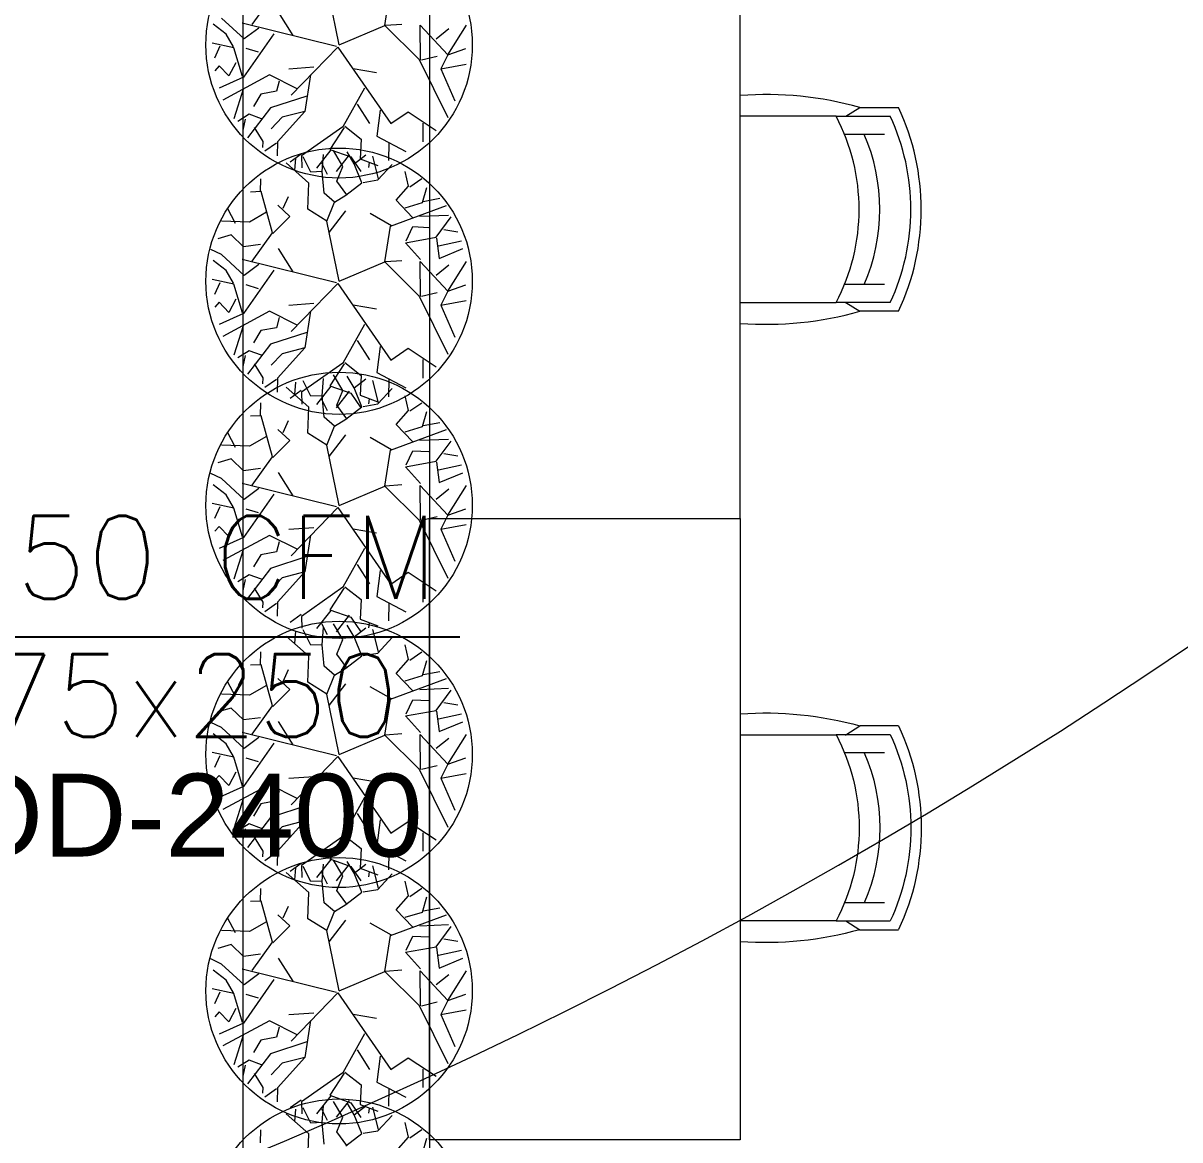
# Model space of a CAD drawing. Header units: millimetres. Extents: x -81374 to 485233, y -39075 to 157313.
# Drawn here: x 31653 to 34445, y -34958 to -32261 of the extents above; entities that cross this region are included whole.
import ezdxf
from ezdxf.enums import TextEntityAlignment as Align

# ---------------------------------------------------------------- set-up
doc = ezdxf.new("R2010")
doc.units = ezdxf.units.MM
doc.layers.add('G-IMPT', color=8, linetype='Continuous', lineweight=5)
for name, color, linetype in [('M-HVAC-ELEPTICAL DUCT', 6, 'Continuous'), ('M-HVAC-SUPPLY AIR DUCT', 4, 'Continuous'), ('M-HVAC-TEXT', 7, 'Continuous')]:
    doc.layers.add(name, color=color, linetype=linetype)
doc.styles.add('R', font='romans.shx')
doc.styles.add('ROMAND', font='romand__.ttf')
doc.styles.get("Standard").update_dxf_attribs({"font": 'arial.ttf'})
doc.dimstyles.new('Vayucon', dxfattribs={"dimtxt": 200, "dimasz": 150, "dimexe": 0, "dimexo": 0, "dimgap": 9e-05, "dimtad": 1, "dimdec": 0, "dimrnd": 5, "dimzin": 0, "dimdsep": 46, "dimtxsty": 'ROMAND', "dimcen": 90, "dimclre": 99, "dimclrt": 7, "dimadec": 0, "dimazin": 0, "dimtfac": 1, "dimtdec": 0, "dimtofl": 0, "dimtmove": 1, "dimatfit": 3, "dimfxl": 1, "dimtolj": 1, "dimtzin": 0, "dimarcsym": 0})

# ---------------------------------------------------------------- blocks, each defined once
blk = doc.blocks.new('floor plan 1')
at = {"layer": 'G-IMPT', "color": 8, "ltscale": 500}
for p, q in [((25537, -8617.8), (25537, -1117.8)), ((25987, -1117.8), (25987, -8617.8)), ((25830.9, -4068.9), (25828.6, -4132.1)), ((25554.1, -4085), (25543.9, -4121.7)), ((25617.6, -4090.5), (25587.5, -4124.3)), ((25739.3, -4103.2), (25700.1, -4132.9)), ((25737, -4103.9), (25760.4, -4137)), ((24787, -5617.8), (24787, -4117.8)), ((24787, -4117.8), (25537, -4117.8)), ((25537, -4117.8), (25537, -5617.8)), ((25584.5, -4122.8), (25555.5, -4142.7)), ((25587.5, -4124.3), (25595.6, -4159.6)), ((25791.5, -4107.6), (25796.5, -4159.7)), ((25945.2, -4110.7), (25944.1, -4142.3)), ((25661.8, -4139.7), (25627.3, -4176.9)), ((25660.2, -4142.6), (25673.5, -4196.6)), ((25697.5, -4133.7), (25661.8, -4139.7)), ((25700.1, -4132.9), (25719.1, -4178.5)), ((25760.4, -4137), (25746.6, -4172.3)), ((25796.5, -4159.7), (25792.6, -4201)), ((25796.5, -4159.7), (25823.1, -4158.5)), ((25823.1, -4158.5), (25841.9, -4195.3)), ((25828.6, -4132.1), (25883.1, -4180.6)), ((25704.4, -4203.1), (25662, -4186.7)), ((25682.9, -4193.9), (25684.7, -4182.2)), ((25719.1, -4178.5), (25690.6, -4200.3)), ((25727.3, -4207.5), (25703.2, -4172.2)), ((25719.1, -4178.5), (25735.8, -4207.1)), ((25731.3, -4212.7), (25762, -4172.3)), ((25746.6, -4172.3), (25769, -4210.4)), ((25775.1, -4224.3), (25810, -4180.3)), ((25797.8, -4192.8), (25784.4, -4165.6)), ((25845.7, -4209.7), (25845.2, -4180.9)), ((25861.8, -4162.5), (25859.7, -4192.1)), ((25635.6, -4241.4), (25635.9, -4198.9)), ((25702.4, -4250.6), (25704.4, -4203.1)), ((25778, -4225.6), (25727.3, -4207.5)), ((25746.2, -4279.9), (25845.7, -4209.7)), ((25847, -4214), (25873.5, -4194.8)), ((25904, -4243.7), (25904.8, -4209.9)), ((25664.5, -4257.5), (25594.3, -4220.5)), ((25742.9, -4278.5), (25778, -4225.6)), ((25837.6, -4317), (25904, -4243.7)), ((25906, -4240.8), (25934.7, -4221)), ((25939.2, -4244.4), (25940.4, -4230.5)), ((25588.3, -4316.1), (25521.1, -4271.4)), ((25553.2, -4288.6), (25553.2, -4244)), ((25656.4, -4320.1), (25664.5, -4257.5)), ((25741.3, -4281.4), (25702.4, -4250.6)), ((25920.8, -4325.7), (25976.6, -4253.2)), ((25960, -4278.2), (25939.2, -4244.4)), ((25630.7, -4287.7), (25588.3, -4316.1)), ((25758.3, -4472.6), (25630.8, -4287.6)), ((25711.7, -4334.8), (25681.7, -4288)), ((25694, -4373.7), (25746.2, -4279.9)), ((25892.4, -4302.9), (25919, -4274.9)), ((25942.2, -4299.2), (25972.4, -4310.2)), ((25972.4, -4310.2), (25999.5, -4293.2)), ((25982.3, -4298.4), (25987.8, -4271.9)), ((25986, -4373), (26009.1, -4299.2)), ((25561.8, -4442.2), (25492.9, -4302.2)), ((25824.3, -4405.9), (25837.6, -4317)), ((25832.9, -4354.4), (25920.8, -4325.7)), ((25837.6, -4317), (25892.4, -4302.9)), ((25509.5, -4420.2), (25475.8, -4343)), ((25923.2, -4405.4), (26036.2, -4344.7)), ((25944.2, -4358.7), (25961.8, -4329)), ((25758.3, -4472.6), (25870.9, -4356.2)), ((25856.8, -4371.7), (25923.2, -4405.4)), ((25899.8, -4390), (25906, -4365.8)), ((25906, -4365.8), (25944.2, -4358.7)), ((25985.9, -4399.9), (26044.8, -4373.4)), ((25721.7, -4421.1), (25664.9, -4411.3)), ((25912.6, -4504.7), (25985.9, -4399.9)), ((25988.8, -4401.4), (26009.7, -4470.8)), ((26004.5, -4434.7), (26021.4, -4402.8)), ((26021.4, -4402.8), (26045, -4427)), ((25509.5, -4420.2), (25448.6, -4431.7)), ((25492.8, -4454.1), (25509.5, -4420.2)), ((25816.3, -4423.9), (25876.5, -4419.4)), ((26045, -4427), (26054.9, -4415.1)), ((25492.8, -4454.1), (25447.4, -4525.7)), ((25492.8, -4454.1), (25449.3, -4469.5)), ((25559.9, -4525.6), (25492.8, -4454.1)), ((25556.3, -4441.8), (25518.7, -4450.7)), ((25558.6, -4441.1), (25559.9, -4525.6)), ((25645.2, -4524.5), (25561.8, -4442.2)), ((25950.1, -4459.8), (25979.7, -4468.9)), ((26042.9, -4474.4), (26056, -4446)), ((25520.6, -4492.6), (25490.2, -4517.3)), ((25755.2, -4477.8), (25645.2, -4524.5)), ((25755.2, -4477.8), (25784.8, -4623.2)), ((25761.6, -4473.9), (25989, -4530.2)), ((25948.9, -4518.3), (25984.2, -4492.1)), ((25984.2, -4492.1), (26039.3, -4542.4)), ((26009.7, -4470.8), (26061.5, -4482.1)), ((26010.3, -4473), (26027.6, -4503.5)), ((25866.1, -4500.6), (25901.8, -4556.9)), ((26027.6, -4503.5), (26058.9, -4527.7)), ((25513.6, -4532.7), (25456.7, -4556.6)), ((25520.5, -4581.9), (25513.6, -4532.7)), ((25558.5, -4530.4), (25595, -4570.8)), ((25642.9, -4525.2), (25603.5, -4528.2)), ((25645.2, -4524.5), (25631.2, -4611.2)), ((25964.9, -4526.7), (25915.7, -4595.1)), ((26039.3, -4542.4), (26064.6, -4554.9)), ((25515, -4563.5), (25459.6, -4575.7)), ((25595, -4570.8), (25521.2, -4584.1)), ((25593.6, -4575.6), (25577, -4609.8)), ((25944.6, -4566.4), (25985.7, -4560.9)), ((25985.7, -4560.9), (26016, -4589.8)), ((25502.8, -4602.9), (25468.9, -4597.4)), ((25521.2, -4584.1), (25484.9, -4633)), ((25779.4, -4595.9), (25738.9, -4648.2)), ((25915.1, -4593.2), (25874.1, -4634.4)), ((25915.7, -4595.1), (25943, -4694.2)), ((26016, -4589.8), (26048.1, -4580.2)), ((24498, -4625.3), (24404.9, -4625.3)), ((24532.3, -4646.4), (24498, -4625.3)), ((25631.2, -4611.2), (25495.8, -4661)), ((25577, -4609.8), (25538.9, -4607.7)), ((25578.3, -4631.8), (25617.6, -4673.3)), ((25628.6, -4612), (25680.2, -4641.3)), ((25784.8, -4623.2), (25766.4, -4669.1)), ((25784.8, -4623.2), (25830.9, -4651.8)), ((25874.1, -4634.4), (25903.4, -4661.3)), ((25930.5, -4644.3), (25971.9, -4620.7)), ((25971.9, -4620.7), (26039.4, -4622.9)), ((26005.5, -4617.4), (26024.7, -4654.1)), ((24555.9, -4646.4), (24425.2, -4646.4)), ((24534, -4646.4), (24532.3, -4646.4)), ((24555.9, -4646.4), (24787, -4646.4)), ((25560.5, -4634.8), (25491.6, -4637.5)), ((25596, -4655.4), (25554.1, -4667.9)), ((25830.9, -4651.8), (25828.6, -4715)), ((25890.6, -4654), (25877.5, -4682.3)), ((25552.5, -4670.8), (25511.9, -4678.2)), ((25554.1, -4667.9), (25543.9, -4704.6)), ((25617.6, -4673.3), (25587.5, -4707.2)), ((25739.3, -4686.1), (25700.1, -4715.8)), ((25737, -4686.8), (25760.4, -4719.8)), ((25766.4, -4669.1), (25739.3, -4686.1)), ((25766.4, -4669.1), (25791.5, -4690.5)), ((25791.5, -4690.5), (25796.5, -4742.6)), ((25584.5, -4705.7), (25555.5, -4725.6)), ((25587.5, -4707.2), (25595.6, -4742.5)), ((25697.5, -4716.6), (25661.8, -4722.6)), ((25700.1, -4715.8), (25719.1, -4761.4)), ((25828.6, -4715), (25883.1, -4763.5)), ((25943, -4694.2), (25969.2, -4693.2)), ((25945.2, -4693.6), (25944.1, -4725.1)), ((25661.8, -4722.6), (25627.3, -4759.8)), ((25660.2, -4725.4), (25673.5, -4779.5)), ((25727.3, -4778.2), (25703.2, -4742.9)), ((25731.3, -4783.4), (25762, -4743)), ((25760.4, -4719.8), (25746.6, -4755.2)), ((25797.8, -4763.5), (25784.4, -4736.3)), ((25796.5, -4742.6), (25792.6, -4783.8)), ((25796.5, -4742.6), (25823.1, -4741.4)), ((25823.1, -4741.4), (25841.9, -4778.2)), ((25861.8, -4745.4), (25859.7, -4774.9)), ((25635.6, -4812.2), (25635.9, -4769.6)), ((25704.4, -4773.8), (25662, -4757.4)), ((25682.9, -4764.7), (25684.7, -4752.9)), ((25719.1, -4761.4), (25690.6, -4783.2)), ((25702.4, -4821.3), (25704.4, -4773.8)), ((25719.1, -4761.4), (25735.8, -4790)), ((25746.6, -4755.2), (25769, -4793.3)), ((25775.1, -4795.1), (25810, -4751)), ((25845.7, -4780.4), (25845.2, -4751.6)), ((25847, -4784.7), (25873.5, -4765.6)), ((25664.5, -4828.3), (25594.3, -4791.2)), ((25778, -4796.3), (25727.3, -4778.2)), ((25742.9, -4849.2), (25778, -4796.3)), ((25746.2, -4850.6), (25845.7, -4780.4)), ((25904, -4814.5), (25904.8, -4780.6)), ((25906, -4811.5), (25934.7, -4791.7)), ((25939.2, -4815.1), (25940.4, -4801.2)), ((25553.2, -4859.3), (25553.2, -4814.8)), ((25656.4, -4890.8), (25664.5, -4828.3)), ((25741.3, -4852.1), (25702.4, -4821.3)), ((25837.6, -4887.7), (25904, -4814.5)), ((25920.8, -4896.4), (25976.6, -4823.9)), ((25960, -4848.9), (25939.2, -4815.1)), ((25588.3, -4886.8), (25521.1, -4842.1)), ((25694, -4944.4), (25746.2, -4850.6)), ((25892.4, -4873.6), (25919, -4845.6)), ((25982.3, -4869.1), (25987.8, -4842.7)), ((25561.8, -5012.9), (25492.9, -4872.9)), ((25630.7, -4858.4), (25588.3, -4886.8)), ((25758.3, -5043.3), (25630.8, -4858.3)), ((25711.7, -4905.5), (25681.7, -4858.7)), ((25837.6, -4887.7), (25892.4, -4873.6)), ((25942.2, -4869.9), (25972.4, -4880.9)), ((25972.4, -4880.9), (25999.5, -4863.9)), ((25986, -4943.7), (26009.1, -4869.9)), ((25509.5, -4990.9), (25475.8, -4913.7)), ((25824.3, -4976.6), (25837.6, -4887.7)), ((25832.9, -4925.1), (25920.8, -4896.4)), ((25944.2, -4929.4), (25961.8, -4899.7)), ((25758.3, -5043.3), (25870.9, -4926.9)), ((25899.8, -4960.7), (25906, -4936.5)), ((25906, -4936.5), (25944.2, -4929.4)), ((25923.2, -4976.1), (26036.2, -4915.4)), ((25856.8, -4942.4), (25923.2, -4976.1)), ((25985.9, -4970.6), (26044.8, -4944.1)), ((25509.5, -4990.9), (25448.6, -5002.4)), ((25492.8, -5024.8), (25509.5, -4990.9)), ((25721.7, -4991.8), (25664.9, -4982)), ((25816.3, -4994.6), (25876.5, -4990.1)), ((25912.6, -5075.4), (25985.9, -4970.6)), ((25988.8, -4972.1), (26009.7, -5041.6)), ((26004.5, -5005.4), (26021.4, -4973.5)), ((26021.4, -4973.5), (26045, -4997.7)), ((26045, -4997.7), (26054.9, -4985.9)), ((25492.8, -5024.8), (25447.4, -5096.4)), ((25492.8, -5024.8), (25449.3, -5040.2)), ((25559.9, -5096.3), (25492.8, -5024.8)), ((25556.3, -5012.5), (25518.7, -5021.4)), ((25558.6, -5011.8), (25559.9, -5096.3)), ((25645.2, -5095.2), (25561.8, -5012.9)), ((26042.9, -5045.1), (26056, -5016.8)), ((25755.2, -5048.6), (25645.2, -5095.2)), ((25755.2, -5048.6), (25784.8, -5193.9)), ((25761.6, -5044.7), (25989, -5101)), ((25950.1, -5030.5), (25979.7, -5039.6)), ((26009.7, -5041.6), (26061.5, -5052.8)), ((26010.3, -5043.7), (26027.6, -5074.2)), ((25520.6, -5063.3), (25490.2, -5088)), ((25866.1, -5071.4), (25901.8, -5127.6)), ((25948.9, -5089), (25984.2, -5062.8)), ((25984.2, -5062.8), (26039.3, -5113.1)), ((26027.6, -5074.2), (26058.9, -5098.4)), ((24425.2, -5096.1), (24555.9, -5096.1)), ((24532.3, -5096.1), (24498, -5117.3)), ((24534, -5096.1), (24532.3, -5096.1)), ((24787, -5096.1), (24555.9, -5096.1)), ((25513.6, -5103.4), (25456.7, -5127.3)), ((25520.5, -5152.6), (25513.6, -5103.4)), ((25558.5, -5101.2), (25595, -5141.5)), ((25642.9, -5095.9), (25603.5, -5098.9)), ((25645.2, -5095.2), (25631.2, -5181.9)), ((25964.9, -5097.4), (25915.7, -5165.8)), ((24404.9, -5117.3), (24498, -5117.3)), ((25515, -5134.2), (25459.6, -5146.4)), ((25944.6, -5137.1), (25985.7, -5131.6)), ((25985.7, -5131.6), (26016, -5160.5)), ((26039.3, -5113.1), (26064.6, -5125.6)), ((25521.2, -5154.8), (25484.9, -5203.7)), ((25595, -5141.5), (25521.2, -5154.8)), ((25593.6, -5146.3), (25577, -5180.5)), ((25915.1, -5163.9), (25874.1, -5205.1)), ((26016, -5160.5), (26048.1, -5150.9)), ((25502.8, -5173.6), (25468.9, -5168.1)), ((25631.2, -5181.9), (25495.8, -5231.7)), ((25577, -5180.5), (25538.9, -5178.4)), ((25628.6, -5182.7), (25680.2, -5212)), ((25779.4, -5166.6), (25738.9, -5218.9)), ((25915.7, -5165.8), (25943, -5265)), ((25930.5, -5215.1), (25971.9, -5191.4)), ((25971.9, -5191.4), (26039.4, -5193.6)), ((26005.5, -5188.1), (26024.7, -5224.8)), ((25560.5, -5205.5), (25491.6, -5208.2)), ((25578.3, -5202.5), (25617.6, -5244.1)), ((25784.8, -5193.9), (25766.4, -5239.8)), ((25784.8, -5193.9), (25830.9, -5222.5)), ((25874.1, -5205.1), (25903.4, -5232)), ((25552.5, -5241.5), (25511.9, -5248.9)), ((25554.1, -5238.6), (25543.9, -5275.3)), ((25596, -5226.1), (25554.1, -5238.6)), ((25617.6, -5244.1), (25587.5, -5277.9)), ((25766.4, -5239.8), (25739.3, -5256.8)), ((25766.4, -5239.8), (25791.5, -5261.2)), ((25830.9, -5222.5), (25828.6, -5285.7)), ((25890.6, -5224.7), (25877.5, -5253.1)), ((25584.5, -5276.4), (25555.5, -5296.3)), ((25739.3, -5256.8), (25700.1, -5286.5)), ((25737, -5257.5), (25760.4, -5290.6)), ((25791.5, -5261.2), (25796.5, -5313.3)), ((25943, -5265), (25969.2, -5263.9)), ((25945.2, -5264.3), (25944.1, -5295.9)), ((25587.5, -5277.9), (25595.6, -5313.2)), ((25661.8, -5293.3), (25627.3, -5330.5)), ((25660.2, -5296.1), (25673.5, -5350.2)), ((25697.5, -5287.3), (25661.8, -5293.3)), ((25700.1, -5286.5), (25719.1, -5332.1)), ((25760.4, -5290.6), (25746.6, -5325.9)), ((25828.6, -5285.7), (25883.1, -5334.2)), ((25719.1, -5332.1), (25690.6, -5353.9)), ((25719.1, -5332.1), (25735.8, -5360.7)), ((25746.6, -5325.9), (25769, -5364)), ((25796.5, -5313.3), (25792.6, -5354.6)), ((25796.5, -5313.3), (25823.1, -5312.1)), ((25823.1, -5312.1), (25841.9, -5348.9)), ((25861.8, -5316.1), (25859.7, -5345.7)), ((25704.4, -5375.1), (25662, -5358.7)), ((25682.9, -5365.9), (25684.7, -5354.2)), ((25727.3, -5379.5), (25703.2, -5344.2)), ((25731.3, -5384.7), (25762, -5344.3)), ((25775.1, -5396.3), (25810, -5352.3)), ((25797.8, -5364.8), (25784.4, -5337.6)), ((25845.7, -5381.7), (25845.2, -5352.9)), ((25635.6, -5413.4), (25635.9, -5370.9)), ((25702.4, -5422.6), (25704.4, -5375.1)), ((25778, -5397.6), (25727.3, -5379.5)), ((25746.2, -5451.9), (25845.7, -5381.7)), ((25847, -5386), (25873.5, -5366.8)), ((25904, -5415.7), (25904.8, -5381.9)), ((25553.2, -5460.6), (25553.2, -5416)), ((25664.5, -5429.5), (25594.3, -5392.5)), ((25742.9, -5450.5), (25778, -5397.6)), ((25837.6, -5489), (25904, -5415.7)), ((25906, -5412.8), (25934.7, -5393)), ((25939.2, -5416.4), (25940.4, -5402.5)), ((25960, -5450.2), (25939.2, -5416.4)), ((25588.3, -5488.1), (25521.1, -5443.4)), ((25656.4, -5492.1), (25664.5, -5429.5)), ((25741.3, -5453.4), (25702.4, -5422.6)), ((25920.8, -5497.7), (25976.6, -5425.2)), ((25982.3, -5470.4), (25987.8, -5443.9)), ((25630.7, -5459.7), (25588.3, -5488.1)), ((25758.3, -5644.6), (25630.8, -5459.6)), ((25711.7, -5506.8), (25681.7, -5460)), ((25694, -5545.7), (25746.2, -5451.9)), ((25892.4, -5474.9), (25919, -5446.9)), ((25942.2, -5471.2), (25972.4, -5482.2)), ((25972.4, -5482.2), (25999.5, -5465.2)), ((25986, -5545), (26009.1, -5471.2)), ((25561.8, -5614.2), (25492.9, -5474.2)), ((25824.3, -5577.9), (25837.6, -5489)), ((25832.9, -5526.4), (25920.8, -5497.7)), ((25837.6, -5489), (25892.4, -5474.9)), ((25509.5, -5592.2), (25475.8, -5515)), ((25923.2, -5577.4), (26036.2, -5516.7)), ((25944.2, -5530.7), (25961.8, -5501)), ((25758.3, -5644.6), (25870.9, -5528.2)), ((25856.8, -5543.7), (25923.2, -5577.4)), ((25899.8, -5562), (25906, -5537.8)), ((25906, -5537.8), (25944.2, -5530.7)), ((25985.9, -5571.9), (26044.8, -5545.4)), ((25721.7, -5593.1), (25664.9, -5583.3)), ((25912.6, -5676.7), (25985.9, -5571.9)), ((25988.8, -5573.4), (26009.7, -5642.8)), ((26004.5, -5606.7), (26021.4, -5574.8)), ((26021.4, -5574.8), (26045, -5599)), ((25509.5, -5592.2), (25448.6, -5603.7)), ((25492.8, -5626.1), (25509.5, -5592.2)), ((25816.3, -5595.9), (25876.5, -5591.4)), ((26045, -5599), (26054.9, -5587.1)), ((25537, -5617.8), (24787, -5617.8)), ((24787, -5617.8), (24787, -7117.8)), ((25537, -5617.8), (24787, -5617.8)), ((25492.8, -5626.1), (25447.4, -5697.7)), ((25492.8, -5626.1), (25449.3, -5641.5)), ((25559.9, -5697.6), (25492.8, -5626.1)), ((25556.3, -5613.8), (25518.7, -5622.7)), ((25537, -7117.8), (25537, -5617.8)), ((25558.6, -5613.1), (25559.9, -5697.6)), ((25645.2, -5696.5), (25561.8, -5614.2)), ((25950.1, -5631.8), (25979.7, -5640.9)), ((26042.9, -5646.4), (26056, -5618)), ((25520.6, -5664.6), (25490.2, -5689.3)), ((25755.2, -5649.8), (25645.2, -5696.5)), ((25755.2, -5649.8), (25784.8, -5795.2)), ((25761.6, -5645.9), (25989, -5702.2)), ((25948.9, -5690.3), (25984.2, -5664.1)), ((25984.2, -5664.1), (26039.3, -5714.4)), ((26009.7, -5642.8), (26061.5, -5654.1)), ((26010.3, -5645), (26027.6, -5675.5)), ((25866.1, -5672.6), (25901.8, -5728.9)), ((26027.6, -5675.5), (26058.9, -5699.7)), ((25513.6, -5704.7), (25456.7, -5728.6)), ((25520.5, -5753.9), (25513.6, -5704.7)), ((25558.5, -5702.4), (25595, -5742.8)), ((25642.9, -5697.2), (25603.5, -5700.2)), ((25645.2, -5696.5), (25631.2, -5783.2)), ((25964.9, -5698.7), (25915.7, -5767.1)), ((26039.3, -5714.4), (26064.6, -5726.9)), ((25515, -5735.5), (25459.6, -5747.7)), ((25595, -5742.8), (25521.2, -5756.1)), ((25593.6, -5747.6), (25577, -5781.8)), ((25944.6, -5738.4), (25985.7, -5732.9)), ((25985.7, -5732.9), (26016, -5761.8)), ((25502.8, -5774.9), (25468.9, -5769.4)), ((25521.2, -5756.1), (25484.9, -5805)), ((25779.4, -5767.9), (25738.9, -5820.2)), ((25915.1, -5765.2), (25874.1, -5806.4)), ((25915.7, -5767.1), (25943, -5866.2)), ((26016, -5761.8), (26048.1, -5752.2)), ((25560.5, -5806.8), (25491.6, -5809.5)), ((25631.2, -5783.2), (25495.8, -5833)), ((25577, -5781.8), (25538.9, -5779.7)), ((25578.3, -5803.8), (25617.6, -5845.3)), ((25628.6, -5784), (25680.2, -5813.3)), ((25784.8, -5795.2), (25766.4, -5841.1)), ((25784.8, -5795.2), (25830.9, -5823.8)), ((25874.1, -5806.4), (25903.4, -5833.3)), ((25930.5, -5816.3), (25971.9, -5792.7)), ((25971.9, -5792.7), (26039.4, -5794.9)), ((26005.5, -5789.4), (26024.7, -5826.1)), ((25596, -5827.4), (25554.1, -5839.9)), ((25830.9, -5823.8), (25828.6, -5887)), ((25890.6, -5826), (25877.5, -5854.3)), ((25552.5, -5842.8), (25511.9, -5850.2)), ((25554.1, -5839.9), (25543.9, -5876.6)), ((25617.6, -5845.3), (25587.5, -5879.2)), ((25739.3, -5858.1), (25700.1, -5887.8)), ((25737, -5858.8), (25760.4, -5891.8)), ((25766.4, -5841.1), (25739.3, -5858.1)), ((25766.4, -5841.1), (25791.5, -5862.5)), ((25791.5, -5862.5), (25796.5, -5914.6)), ((25584.5, -5877.7), (25555.5, -5897.6)), ((25587.5, -5879.2), (25595.6, -5914.4)), ((25697.5, -5888.6), (25661.8, -5894.6)), ((25700.1, -5887.8), (25719.1, -5933.4)), ((25727.3, -5920.5), (25703.2, -5885.2)), ((25731.3, -5925.7), (25762, -5885.3)), ((25797.8, -5905.8), (25784.4, -5878.6)), ((25828.6, -5887), (25883.1, -5935.5)), ((25943, -5866.2), (25969.2, -5865.2)), ((25945.2, -5865.6), (25944.1, -5897.1)), ((25661.8, -5894.6), (25627.3, -5931.8)), ((25635.6, -5954.5), (25635.9, -5911.9)), ((25660.2, -5897.4), (25673.5, -5951.5)), ((25704.4, -5916.1), (25662, -5899.7)), ((25682.9, -5907), (25684.7, -5895.2)), ((25702.4, -5963.6), (25704.4, -5916.1)), ((25760.4, -5891.8), (25746.6, -5927.2)), ((25775.1, -5937.4), (25810, -5893.3)), ((25796.5, -5914.6), (25792.6, -5955.8)), ((25796.5, -5914.6), (25823.1, -5913.4)), ((25823.1, -5913.4), (25841.9, -5950.2)), ((25845.7, -5922.7), (25845.2, -5893.9)), ((25847, -5927), (25873.5, -5907.9)), ((25861.8, -5917.4), (25859.7, -5946.9)), ((25664.5, -5970.6), (25594.3, -5933.5)), ((25719.1, -5933.4), (25690.6, -5955.2)), ((25719.1, -5933.4), (25735.8, -5962)), ((25778, -5938.6), (25727.3, -5920.5)), ((25742.9, -5991.5), (25778, -5938.6)), ((25746.2, -5992.9), (25845.7, -5922.7)), ((25746.6, -5927.2), (25769, -5965.3)), ((25904, -5956.7), (25904.8, -5922.9)), ((25906, -5953.8), (25934.7, -5934)), ((25939.2, -5957.4), (25940.4, -5943.5)), ((25553.2, -6001.6), (25553.2, -5957.1)), ((25656.4, -6033.1), (25664.5, -5970.6)), ((25741.3, -5994.4), (25702.4, -5963.6)), ((25837.6, -6030), (25904, -5956.7)), ((25920.8, -6038.7), (25976.6, -5966.2)), ((25960, -5991.2), (25939.2, -5957.4)), ((25588.3, -6029.1), (25521.1, -5984.4)), ((25630.7, -6000.7), (25588.3, -6029.1)), ((25758.3, -6185.6), (25630.8, -6000.6)), ((25711.7, -6047.8), (25681.7, -6001)), ((25694, -6086.7), (25746.2, -5992.9)), ((25892.4, -6015.9), (25919, -5987.9)), ((25982.3, -6011.4), (25987.8, -5985)), ((25561.8, -6155.2), (25492.9, -6015.2)), ((25824.3, -6118.9), (25837.6, -6030)), ((25837.6, -6030), (25892.4, -6015.9)), ((25942.2, -6012.2), (25972.4, -6023.2)), ((25972.4, -6023.2), (25999.5, -6006.2)), ((25986, -6086), (26009.1, -6012.2)), ((25509.5, -6133.2), (25475.8, -6056)), ((25832.9, -6067.4), (25920.8, -6038.7)), ((25923.2, -6118.4), (26036.2, -6057.7)), ((25944.2, -6071.7), (25961.8, -6042)), ((25758.3, -6185.6), (25870.9, -6069.2)), ((25856.8, -6084.7), (25923.2, -6118.4)), ((25899.8, -6103), (25906, -6078.8)), ((25906, -6078.8), (25944.2, -6071.7)), ((25985.9, -6112.9), (26044.8, -6086.4)), ((25912.6, -6217.7), (25985.9, -6112.9)), ((25988.8, -6114.4), (26009.7, -6183.9)), ((24404.9, -6118.3), (24498, -6118.3)), ((24425.2, -6139.4), (24555.9, -6139.4)), ((24532.3, -6139.4), (24498, -6118.3)), ((24534, -6139.4), (24532.3, -6139.4)), ((24787, -6139.4), (24555.9, -6139.4)), ((25509.5, -6133.2), (25448.6, -6144.7)), ((25492.8, -6167.1), (25509.5, -6133.2)), ((25721.7, -6134.1), (25664.9, -6124.3)), ((25816.3, -6136.9), (25876.5, -6132.4)), ((26004.5, -6147.7), (26021.4, -6115.8)), ((26021.4, -6115.8), (26045, -6140)), ((26045, -6140), (26054.9, -6128.2)), ((25492.8, -6167.1), (25447.4, -6238.7)), ((25492.8, -6167.1), (25449.3, -6182.5)), ((25559.9, -6238.6), (25492.8, -6167.1)), ((25556.3, -6154.8), (25518.7, -6163.7)), ((25558.6, -6154.1), (25559.9, -6238.6)), ((25645.2, -6237.5), (25561.8, -6155.2)), ((26042.9, -6187.4), (26056, -6159.1)), ((25755.2, -6190.9), (25645.2, -6237.5)), ((25755.2, -6190.9), (25784.8, -6336.2)), ((25761.6, -6187), (25989, -6243.3)), ((25950.1, -6172.8), (25979.7, -6181.9)), ((26009.7, -6183.9), (26061.5, -6195.1)), ((26010.3, -6186), (26027.6, -6216.5)), ((25520.6, -6205.6), (25490.2, -6230.3)), ((25866.1, -6213.7), (25901.8, -6269.9)), ((25948.9, -6231.3), (25984.2, -6205.1)), ((25984.2, -6205.1), (26039.3, -6255.4)), ((26027.6, -6216.5), (26058.9, -6240.7)), ((25513.6, -6245.7), (25456.7, -6269.6)), ((25520.5, -6294.9), (25513.6, -6245.7)), ((25558.5, -6243.5), (25595, -6283.8)), ((25642.9, -6238.2), (25603.5, -6241.2)), ((25645.2, -6237.5), (25631.2, -6324.2)), ((25964.9, -6239.7), (25915.7, -6308.1)), ((25515, -6276.5), (25459.6, -6288.7)), ((25944.6, -6279.4), (25985.7, -6273.9)), ((25985.7, -6273.9), (26016, -6302.8)), ((26039.3, -6255.4), (26064.6, -6267.9)), ((25521.2, -6297.1), (25484.9, -6346)), ((25595, -6283.8), (25521.2, -6297.1)), ((25593.6, -6288.6), (25577, -6322.8)), ((25779.4, -6308.9), (25738.9, -6361.2)), ((25915.1, -6306.2), (25874.1, -6347.4)), ((25915.7, -6308.1), (25943, -6407.3)), ((26016, -6302.8), (26048.1, -6293.2)), ((25502.8, -6315.9), (25468.9, -6310.4)), ((25631.2, -6324.2), (25495.8, -6374)), ((25577, -6322.8), (25538.9, -6320.7)), ((25628.6, -6325), (25680.2, -6354.3)), ((25784.8, -6336.2), (25766.4, -6382.1)), ((25784.8, -6336.2), (25830.9, -6364.8)), ((25930.5, -6357.4), (25971.9, -6333.7)), ((25971.9, -6333.7), (26039.4, -6335.9)), ((26005.5, -6330.4), (26024.7, -6367.1)), ((25560.5, -6347.8), (25491.6, -6350.5)), ((25578.3, -6344.8), (25617.6, -6386.4)), ((25830.9, -6364.8), (25828.6, -6428)), ((25874.1, -6347.4), (25903.4, -6374.3)), ((25552.5, -6383.8), (25511.9, -6391.2)), ((25554.1, -6380.9), (25543.9, -6417.6)), ((25596, -6368.4), (25554.1, -6380.9)), ((25617.6, -6386.4), (25587.5, -6420.2)), ((25766.4, -6382.1), (25739.3, -6399.1)), ((25766.4, -6382.1), (25791.5, -6403.5)), ((25890.6, -6367), (25877.5, -6395.4)), ((25584.5, -6418.7), (25555.5, -6438.6)), ((25587.5, -6420.2), (25595.6, -6455.5)), ((25739.3, -6399.1), (25700.1, -6428.8)), ((25737, -6399.8), (25760.4, -6432.9)), ((25791.5, -6403.5), (25796.5, -6455.6)), ((25943, -6407.3), (25969.2, -6406.2)), ((25945.2, -6406.6), (25944.1, -6438.2)), ((25661.8, -6435.6), (25627.3, -6472.8)), ((25660.2, -6438.4), (25673.5, -6492.5)), ((25697.5, -6429.6), (25661.8, -6435.6)), ((25700.1, -6428.8), (25719.1, -6474.4)), ((25760.4, -6432.9), (25746.6, -6468.2)), ((25797.8, -6476.5), (25784.4, -6449.3)), ((25828.6, -6428), (25883.1, -6476.5)), ((25704.4, -6486.8), (25662, -6470.4)), ((25682.9, -6477.7), (25684.7, -6465.9)), ((25719.1, -6474.4), (25690.6, -6496.2)), ((25727.3, -6491.2), (25703.2, -6455.9)), ((25719.1, -6474.4), (25735.8, -6503)), ((25731.3, -6496.4), (25762, -6456)), ((25746.6, -6468.2), (25769, -6506.3)), ((25775.1, -6508.1), (25810, -6464)), ((25796.5, -6455.6), (25792.6, -6496.9)), ((25796.5, -6455.6), (25823.1, -6454.4)), ((25823.1, -6454.4), (25841.9, -6491.2)), ((25845.7, -6493.4), (25845.2, -6464.6)), ((25861.8, -6458.4), (25859.7, -6488)), ((25664.5, -6541.3), (25594.3, -6504.2)), ((25635.6, -6525.2), (25635.9, -6482.6)), ((25702.4, -6534.3), (25704.4, -6486.8)), ((25778, -6509.3), (25727.3, -6491.2)), ((25746.2, -6563.6), (25845.7, -6493.4)), ((25847, -6497.7), (25873.5, -6478.6)), ((25904, -6527.5), (25904.8, -6493.6)), ((25906, -6524.5), (25934.7, -6504.7)), ((25553.2, -6572.3), (25553.2, -6527.8)), ((25742.9, -6562.2), (25778, -6509.3)), ((25837.6, -6600.7), (25904, -6527.5)), ((25939.2, -6528.1), (25940.4, -6514.2)), ((25960, -6562), (25939.2, -6528.1)), ((25588.3, -6599.8), (25521.1, -6555.1)), ((25656.4, -6603.8), (25664.5, -6541.3)), ((25741.3, -6565.1), (25702.4, -6534.3)), ((25892.4, -6586.7), (25919, -6558.6)), ((25920.8, -6609.4), (25976.6, -6536.9)), ((25982.3, -6582.1), (25987.8, -6555.7)), ((25561.8, -6725.9), (25492.9, -6586)), ((25630.7, -6571.4), (25588.3, -6599.8)), ((25758.3, -6756.3), (25630.8, -6571.4)), ((25711.7, -6618.5), (25681.7, -6571.7)), ((25694, -6657.4), (25746.2, -6563.6)), ((25837.6, -6600.7), (25892.4, -6586.7)), ((25942.2, -6582.9), (25972.4, -6593.9)), ((25972.4, -6593.9), (25999.5, -6576.9)), ((25986, -6656.7), (26009.1, -6582.9)), ((24498, -6610.3), (24404.9, -6610.3)), ((24555.9, -6589.1), (24425.2, -6589.1)), ((24532.3, -6589.1), (24498, -6610.3)), ((24534, -6589.1), (24532.3, -6589.1)), ((24555.9, -6589.1), (24787, -6589.1)), ((25824.3, -6689.6), (25837.6, -6600.7)), ((25832.9, -6638.1), (25920.8, -6609.4)), ((25944.2, -6642.5), (25961.8, -6612.7)), ((25509.5, -6703.9), (25475.8, -6626.8)), ((25758.3, -6756.3), (25870.9, -6639.9)), ((25906, -6649.5), (25944.2, -6642.5)), ((25923.2, -6689.1), (26036.2, -6628.4)), ((25856.8, -6655.4), (25923.2, -6689.1)), ((25899.8, -6673.7), (25906, -6649.5)), ((25985.9, -6683.6), (26044.8, -6657.1)), ((25721.7, -6704.8), (25664.9, -6695)), ((25912.6, -6788.4), (25985.9, -6683.6)), ((25988.8, -6685.1), (26009.7, -6754.6)), ((26004.5, -6718.4), (26021.4, -6686.5)), ((26021.4, -6686.5), (26045, -6710.7)), ((26045, -6710.7), (26054.9, -6698.9)), ((25509.5, -6703.9), (25448.6, -6715.4)), ((25492.8, -6737.8), (25509.5, -6703.9)), ((25556.3, -6725.5), (25518.7, -6734.4)), ((25558.6, -6724.8), (25559.9, -6809.3)), ((25645.2, -6808.2), (25561.8, -6725.9)), ((25816.3, -6707.7), (25876.5, -6703.2)), ((25492.8, -6737.8), (25447.4, -6809.5)), ((25492.8, -6737.8), (25449.3, -6753.2)), ((25559.9, -6809.3), (25492.8, -6737.8)), ((25950.1, -6743.6), (25979.7, -6752.6)), ((26009.7, -6754.6), (26061.5, -6765.8)), ((26042.9, -6758.2), (26056, -6729.8)), ((25520.6, -6776.3), (25490.2, -6801.1)), ((25755.2, -6761.6), (25645.2, -6808.2)), ((25755.2, -6761.6), (25784.8, -6906.9)), ((25761.6, -6757.7), (25989, -6814)), ((25866.1, -6784.4), (25901.8, -6840.6)), ((25948.9, -6802), (25984.2, -6775.8)), ((25984.2, -6775.8), (26039.3, -6826.2)), ((26010.3, -6756.7), (26027.6, -6787.2)), ((25642.9, -6808.9), (25603.5, -6811.9)), ((25645.2, -6808.2), (25631.2, -6894.9)), ((25964.9, -6810.5), (25915.7, -6878.8)), ((26027.6, -6787.2), (26058.9, -6811.4))]:
    blk.add_line(p, q, dxfattribs=at)
at = {"layer": 'G-IMPT', "color": 8, "ltscale": 500, "extrusion": (0, 0, -1)}
for p, q in [((24439.1, -4690.2), (24535.5, -4690.2)), ((24439.1, -5052.3), (24535.5, -5052.3)), ((24439.1, -6183.2), (24535.5, -6183.2)), ((24439.1, -6545.3), (24535.5, -6545.3))]:
    blk.add_line(p, q, dxfattribs=at)
at = {"layer": 'G-IMPT', "color": 8, "ltscale": 500}
for centre in [(25755.2, -3895), (25755.2, -4477.8), (25755.2, -5048.6), (25755.2, -5649.8), (25755.2, -6190.9), (25755.2, -6761.6)]:
    blk.add_circle(centre, 321.5, dxfattribs=at)
blk.add_arc((30901.2, -15868.2), 12777.8, 49.90697, 259.60318, dxfattribs=at)
at = {"layer": 'G-IMPT', "color": 8, "ltscale": 500, "extrusion": (0, 0, -1)}
for centre, major_axis, start_param, end_param in [((24725.4, -5432.4), (838.5, 0), 4.437818, 4.785935), ((24931.1, -4871.3), (580.8, 0), 2.704257, 3.578932), ((24906.1, -4871.3), (-530.9, 0), -0.437348, 0.437328), ((24981, -4871.3), (480.9, 0), 2.65511, 3.628104), ((24906.1, -4871.3), (-455.9, 0), -0.408385, 0.408365), ((24725.4, -4310.1), (838.5, 0), 1.49727, 1.845387)]:
    blk.add_ellipse(centre, major_axis=major_axis, ratio=1, start_param=start_param, end_param=end_param, dxfattribs=at)
at = {"layer": 'G-IMPT', "color": 8, "ltscale": 500}
for centre, major_axis, start_param, end_param in [((24725.4, -6925.4), (838.5, 0), 1.49727, 1.845387), ((24931.1, -6364.3), (580.8, 0), 2.704257, 3.578932), ((24906.1, -6364.3), (-530.9, 0), -0.437348, 0.437328), ((24981, -6364.3), (480.9, 0), 2.65511, 3.628104), ((24906.1, -6364.3), (-455.9, 0), -0.408385, 0.408365), ((24725.4, -5803.1), (838.5, 0), 4.437818, 4.785935)]:
    blk.add_ellipse(centre, major_axis=major_axis, ratio=1, start_param=start_param, end_param=end_param, dxfattribs=at)
for rotation, p in [(359.9992, (39680.6, -4989.6, 0)), (359.9992, (35886.7, -10139.3, 0)), (270.0008, (28873.3, -20643.5, 0)), (359.9992, (11975.3, -26935.4, 0)), (359.9992, (15267.6, -26935.4, 0)), (359.9992, (26686.3, -26987.7, 0)), (270.0008, (15861.1, -28615, 0)), (89.9992, (23697.8, -33300.6, 0)), (89.9992, (23597.9, -35337.7, 0)), (89.9992, (23597.9, -37388.3, 0)), (359.9992, (13750.4, -37781.5, 0)), (89.9992, (23697.8, -40746.8, 0)), (89.9992, (23597.8, -44302.5, 0)), (89.9992, (23597.8, -46399.1, 0)), (89.9992, (23697.8, -48339.8, 0)), (89.9992, (23697.8, -54280, 0)), (359.9992, (27418.1, -55702.4, 0)), (89.9992, (9671.9, -65856.5, 0)), (359.9992, (4684.1, -67403.4, 0)), (359.9992, (8737.2, -67403.4, 0))]:
    blk.add_attdef('PARTITIONTYPE', text='', height=200, rotation=rotation, dxfattribs=at).set_placement(p, align=Align.MIDDLE_CENTER)

msp = doc.modelspace()

# ---------------------------------------------------------------- block references
at = {"linetype": 'Continuous', "rotation": 180}
msp.add_blockref('floor plan 1', (58170.8, -39075.4), dxfattribs=at)

# ---------------------------------------------------------------- texts
at = {"layer": 'M-HVAC-ELEPTICAL DUCT', "insert": (31297.6, -34073.5, 1198.1), "char_height": 200, "attachment_point": 1}
msp.add_mtext('BOD-2400', dxfattribs=at)
at = {"layer": 'M-HVAC-TEXT', "color": 7, "insert": (31973.7, -33451.2, 0), "char_height": 200, "width": 13359.771, "attachment_point": 2, "style": 'R'}
msp.add_mtext('1050 CFM\\P575x250', dxfattribs=at)

# ---------------------------------------------------------------- leaders
at = {"layer": 'M-HVAC-SUPPLY AIR DUCT', "color": 0, "linetype": 'Continuous'}
msp.add_leader([(31036.4, -33742.8), (32706.7, -33742.8)], dimstyle='Vayucon', dxfattribs=at)

doc.saveas('drawing.dxf')
